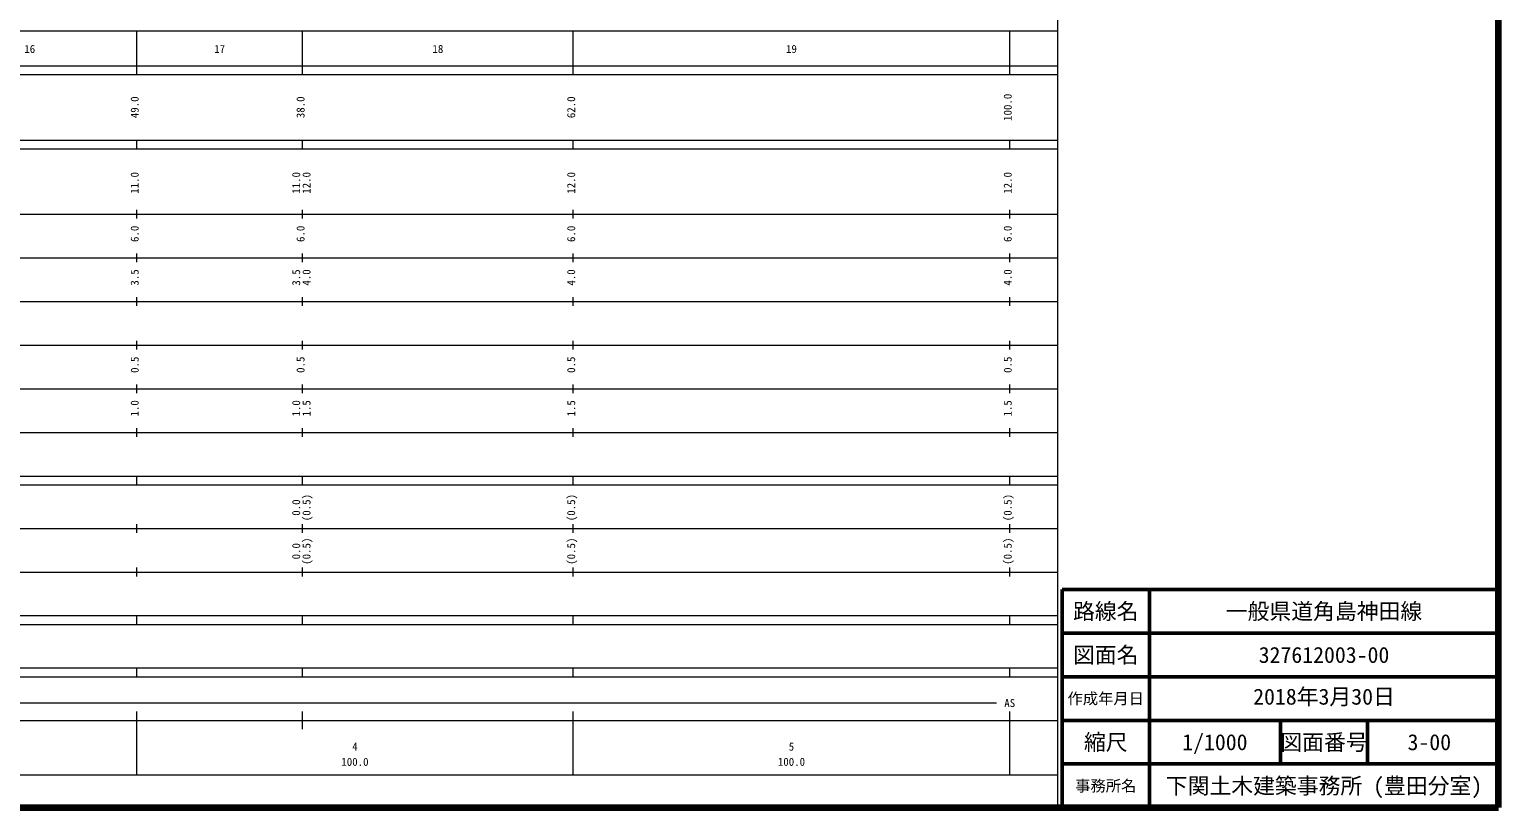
# Model space of a CAD drawing. Units: millimetres, scale not verified. Extents: x 40000 to 680000, y 20000 to 380000.
# Drawn here: x 343418 to 680000, y 20000 to 198357 of the extents above; entities that cross this region are included whole.
import ezdxf
from ezdxf.enums import TextEntityAlignment as Align

# ---------------------------------------------------------------- set-up
doc = ezdxf.new("R2010")
doc.units = ezdxf.units.MM
doc.header["$LTSCALE"] = 1000
for name, color, linetype, lineweight in [('M-TTL', 2, 'Continuous', 140), ('M-TTL-BAND', 7, 'Continuous', 13), ('M-TTL-FRAM', 2, 'Continuous', 50), ('M-TTL-LINE', 7, 'Continuous', 50)]:
    doc.layers.add(name, color=color, linetype=linetype, lineweight=lineweight)
doc.layers.add('M-TTL-TXT', color=7, linetype='Continuous')
doc.styles.add('ＭＳ ゴシック', font='')
doc.styles.get('ＭＳ ゴシック').set_extended_font_data('MS Gothic')

msp = doc.modelspace()

# ---------------------------------------------------------------- linework, layer by layer
at = {"layer": 'M-TTL'}
for p, q in [((680000, 20000), (680000, 380000)), ((40000, 20000), (680000, 20000))]:
    msp.add_line(p, q, dxfattribs=at)
at = {"layer": 'M-TTL-BAND'}
for p, q in [((579000, 20000), (579000, 370000)), ((68000, 198000), (579000, 198000)), ((368000, 188000), (368000, 198000)), ((406000, 188000), (406000, 198000)), ((468000, 188000), (468000, 198000)), ((568000, 188000), (568000, 198000)), ((40000, 190000), (579000, 190000)), ((40000, 188000), (579000, 188000)), ((40000, 173000), (579000, 173000)), ((368000, 171000), (368000, 173000)), ((406000, 171000), (406000, 173000)), ((468000, 171000), (468000, 173000)), ((568000, 171000), (568000, 173000)), ((40000, 171000), (579000, 171000)), ((40000, 156000), (579000, 156000)), ((368000, 155000), (368000, 157000)), ((406000, 155000), (406000, 157000)), ((468000, 155000), (468000, 157000)), ((568000, 155000), (568000, 157000)), ((46000, 146000), (579000, 146000)), ((368000, 145000), (368000, 147000)), ((406000, 145000), (406000, 147000)), ((468000, 145000), (468000, 147000)), ((568000, 145000), (568000, 147000)), ((52000, 136000), (579000, 136000)), ((368000, 135000), (368000, 137000)), ((406000, 135000), (406000, 137000)), ((468000, 135000), (468000, 137000)), ((568000, 135000), (568000, 137000)), ((46000, 126000), (579000, 126000)), ((368000, 125000), (368000, 127000)), ((406000, 125000), (406000, 127000)), ((468000, 125000), (468000, 127000)), ((568000, 125000), (568000, 127000)), ((52000, 116000), (579000, 116000)), ((368000, 115000), (368000, 117000)), ((406000, 115000), (406000, 117000)), ((468000, 115000), (468000, 117000)), ((568000, 115000), (568000, 117000)), ((46000, 106000), (579000, 106000)), ((368000, 105000), (368000, 107000)), ((406000, 105000), (406000, 107000)), ((468000, 105000), (468000, 107000)), ((568000, 105000), (568000, 107000)), ((40000, 96000), (579000, 96000)), ((368000, 94000), (368000, 96000)), ((406000, 94000), (406000, 96000)), ((468000, 94000), (468000, 96000)), ((568000, 94000), (568000, 96000)), ((40000, 94000), (579000, 94000)), ((368000, 83000), (368000, 85000)), ((406000, 83000), (406000, 85000)), ((468000, 83000), (468000, 85000)), ((568000, 83000), (568000, 85000)), ((49000, 84000), (579000, 84000)), ((368000, 73000), (368000, 75000)), ((406000, 73000), (406000, 75000)), ((468000, 73000), (468000, 75000)), ((568000, 73000), (568000, 75000)), ((40000, 74000), (579000, 74000)), ((40000, 64000), (579000, 64000)), ((368000, 62000), (368000, 64000)), ((406000, 62000), (406000, 64000)), ((468000, 62000), (468000, 64000)), ((568000, 62000), (568000, 64000)), ((40000, 62000), (579000, 62000)), ((40000, 52000), (579000, 52000)), ((368000, 50000), (368000, 52000)), ((406000, 50000), (406000, 52000)), ((468000, 50000), (468000, 52000)), ((568000, 50000), (568000, 52000)), ((40000, 50000), (579000, 50000)), ((71000, 44000), (565000, 44000)), ((368000, 27500), (368000, 42000)), ((406000, 38000), (406000, 42000)), ((468000, 27500), (468000, 42000)), ((568000, 27500), (568000, 42000)), ((40000, 40000), (579000, 40000)), ((68000, 27500), (579000, 27500))]:
    msp.add_line(p, q, dxfattribs=at)
at = {"layer": 'M-TTL-FRAM'}
for p, q in [((680000, 70000), (580000, 70000)), ((580000, 70000), (580000, 20000))]:
    msp.add_line(p, q, dxfattribs=at)
at = {"layer": 'M-TTL-LINE'}
for p, q in [((600000, 70000), (600000, 20000)), ((680000, 60000), (580000, 60000)), ((680000, 50000), (580000, 50000)), ((680000, 40000), (580000, 40000)), ((630000, 40000), (630000, 30000)), ((650000, 40000), (650000, 30000)), ((680000, 30000), (580000, 30000))]:
    msp.add_line(p, q, dxfattribs=at)

# ---------------------------------------------------------------- texts
at = {"layer": 'M-TTL-BAND', "style": 'ＭＳ ゴシック'}
for s, p in [('16', (343500, 192405)), ('17', (387000, 192405)), ('18', (437000, 192405)), ('19', (518000, 192405)), ('AS', (568000, 42500)), ('4', (418000, 32523)), ('5', (518000, 32523)), ('100.0', (418000, 29033)), ('100.0', (518000, 29033))]:
    msp.add_text(s, height=1833, dxfattribs=at).set_placement(p, align=Align.BOTTOM_CENTER)
for s, p in [('49.0', (369000, 180500)), ('38.0', (407000, 180500)), ('62.0', (469000, 180500)), ('100.0', (569000, 180500)), ('11.0', (369000, 163174)), ('11.0', (406000, 163174)), ('12.0', (408370, 163174)), ('12.0', (469000, 163174)), ('12.0', (569000, 163174)), ('6.0', (369000, 151500)), ('6.0', (407000, 151500)), ('6.0', (469000, 151500)), ('6.0', (569000, 151500)), ('3.5', (369000, 141500)), ('3.5', (406000, 141500)), ('4.0', (408370, 141500)), ('4.0', (469000, 141500)), ('4.0', (569000, 141500)), ('0.5', (369000, 121500)), ('0.5', (407000, 121500)), ('0.5', (469000, 121500)), ('0.5', (569000, 121500)), ('1.0', (369000, 111500)), ('1.0', (406000, 111500)), ('1.5', (408370, 111500)), ('1.5', (469000, 111500)), ('1.5', (569000, 111500)), ('(0.5)', (408370, 88764)), ('(0.5)', (469000, 88764)), ('(0.5)', (569000, 88764)), ('0.0', (406000, 88764)), ('(0.5)', (408370, 78764)), ('(0.5)', (469000, 78764)), ('(0.5)', (569000, 78764)), ('0.0', (406000, 78764))]:
    msp.add_text(s, height=1833, rotation=90, dxfattribs=at).set_placement(p, align=Align.BOTTOM_CENTER)
at = {"layer": 'M-TTL-TXT', "style": 'ＭＳ ゴシック'}
for s, height, p in [('路線名', 3666, (590000, 65000)), ('路線名', 3666, (590000, 65000)), ('一般県道角島神田線', 3666, (640000, 65000)), ('図面名', 3666, (590000, 55000)), ('図面名', 3666, (590000, 55000)), ('327612003-00', 3666, (640000, 55000)), ('作成年月日', 2566, (590000, 45000)), ('作成年月日', 2566, (590000, 45000)), ('縮尺', 3666, (590000, 35000)), ('縮尺', 3666, (590000, 35000)), ('1/1000', 3666, (615000, 35000)), ('図面番号', 3666, (640000, 35000)), ('図面番号', 3666, (640000, 35000)), ('3-00', 3666, (664125, 35000)), ('下関土木建築事務所 (豊田分室)', 3666, (640000, 25000)), ('事務所名', 2566, (590000, 25000)), ('事務所名', 2566, (590000, 25000))]:
    msp.add_text(s, height=height, dxfattribs=at).set_placement(p, align=Align.MIDDLE_CENTER)
msp.add_text('2018年3月30日', height=3666, dxfattribs=at).set_placement((640000, 42500), align=Align.BOTTOM_CENTER)

doc.saveas('drawing.dxf')
